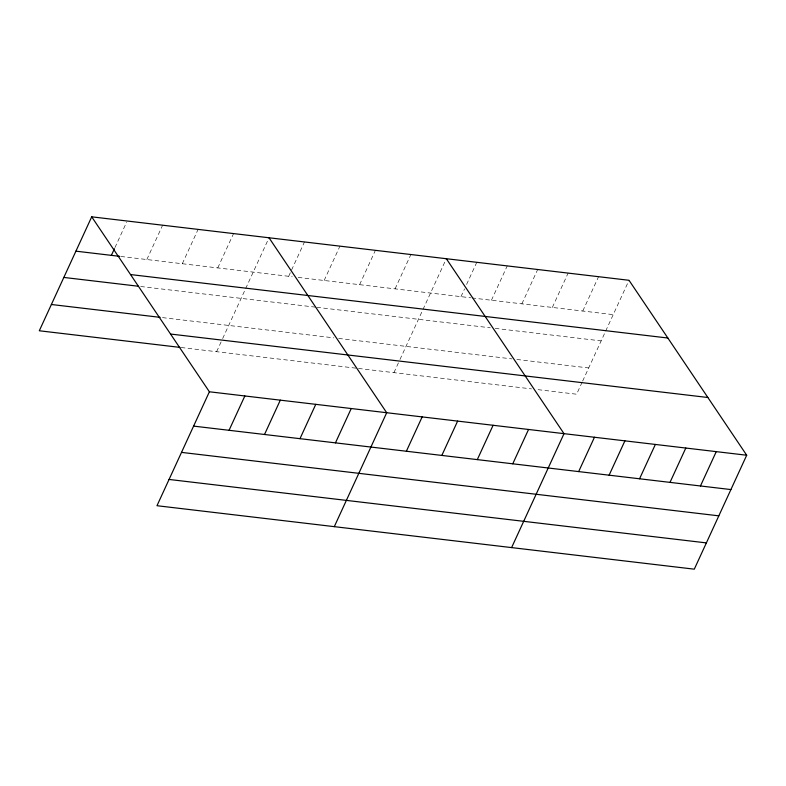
<?xml version="1.0" encoding="UTF-8"?>
<svg xmlns="http://www.w3.org/2000/svg" width="786" height="786" viewBox="0 0 786 786"><rect width="100%" height="100%" fill="white"/><g stroke="black" fill="none" stroke-linecap="round" stroke-linejoin="round"><path stroke-width="0.59" stroke-dasharray="3.93 2.95" d="M114.943 247.6L126.654 222.124M146.835 259.547L162.633 225.209M182.303 263.732L198.092 229.394M217.761 267.918L233.56 233.58M216.612 351.706L222.153 339.67M222.654 338.57L269.018 237.775M288.688 276.299L304.477 241.96M324.146 280.484L339.945 246.146M359.615 284.67L375.403 250.331M395.073 288.865L410.872 254.526M393.924 372.643L399.465 360.607M399.966 359.516L422.485 310.558M422.986 309.468L446.33 258.712M460.989 296.646L464.555 288.894M466.589 284.463L476.778 262.308M491.437 300.242L507.225 265.904M521.884 303.838L537.673 269.5M552.332 307.434L568.121 273.096M582.78 311.03L598.568 276.692M582.151 382.183L576.61 394.218L536.425 389.473M582.652 381.092L605.171 332.134M605.672 331.044L629.016 280.288M120.828 256.472L292.235 276.711M298.14 277.409L470.726 297.796M471.944 297.943L613.227 314.626M140.665 286.507L315.618 307.169M316.797 307.306L490.317 327.801M495.19 328.381L601.143 340.888M162.496 317.623L333.903 337.862M338.628 338.422L511.971 358.897M516.834 359.467L588.694 367.956M181.153 347.52L357.286 368.32M358.465 368.457L531.552 388.903"/><path stroke-width="1.18" d="M91.707 216.828L209.39 391.782L156.984 505.712L694.293 569.172L746.7 455.232L629.016 280.288L91.707 216.828L39.3 330.768L179.965 347.383M111.376 255.352L114.432 248.71M229.05 430.306L244.849 395.967M264.518 434.491L280.307 400.153M299.977 438.676L315.775 404.338M335.445 442.872L351.234 408.533M334.296 526.649L386.702 412.719L269.018 237.775M406.372 451.243L422.161 416.904M441.83 455.428L457.629 421.1M477.299 459.623L493.087 425.285M512.757 463.809L528.546 429.47M511.607 547.596L564.014 433.656L446.33 258.712M578.663 471.59L594.462 437.252M609.111 475.186L624.909 440.848M639.558 478.782L655.357 444.444M670.006 482.378L685.805 448.04M700.454 485.974L716.252 451.636M75.908 251.166L119.649 256.334M130.535 274.56L667.854 338.019M63.833 277.438L138.297 286.232M51.385 304.496L160.138 317.338M170.552 334.04L707.862 397.5M209.39 391.782L746.7 455.232M193.592 426.11L730.911 489.57M181.507 452.382L718.826 515.842M169.059 479.45L706.378 542.9"/></g></svg>
